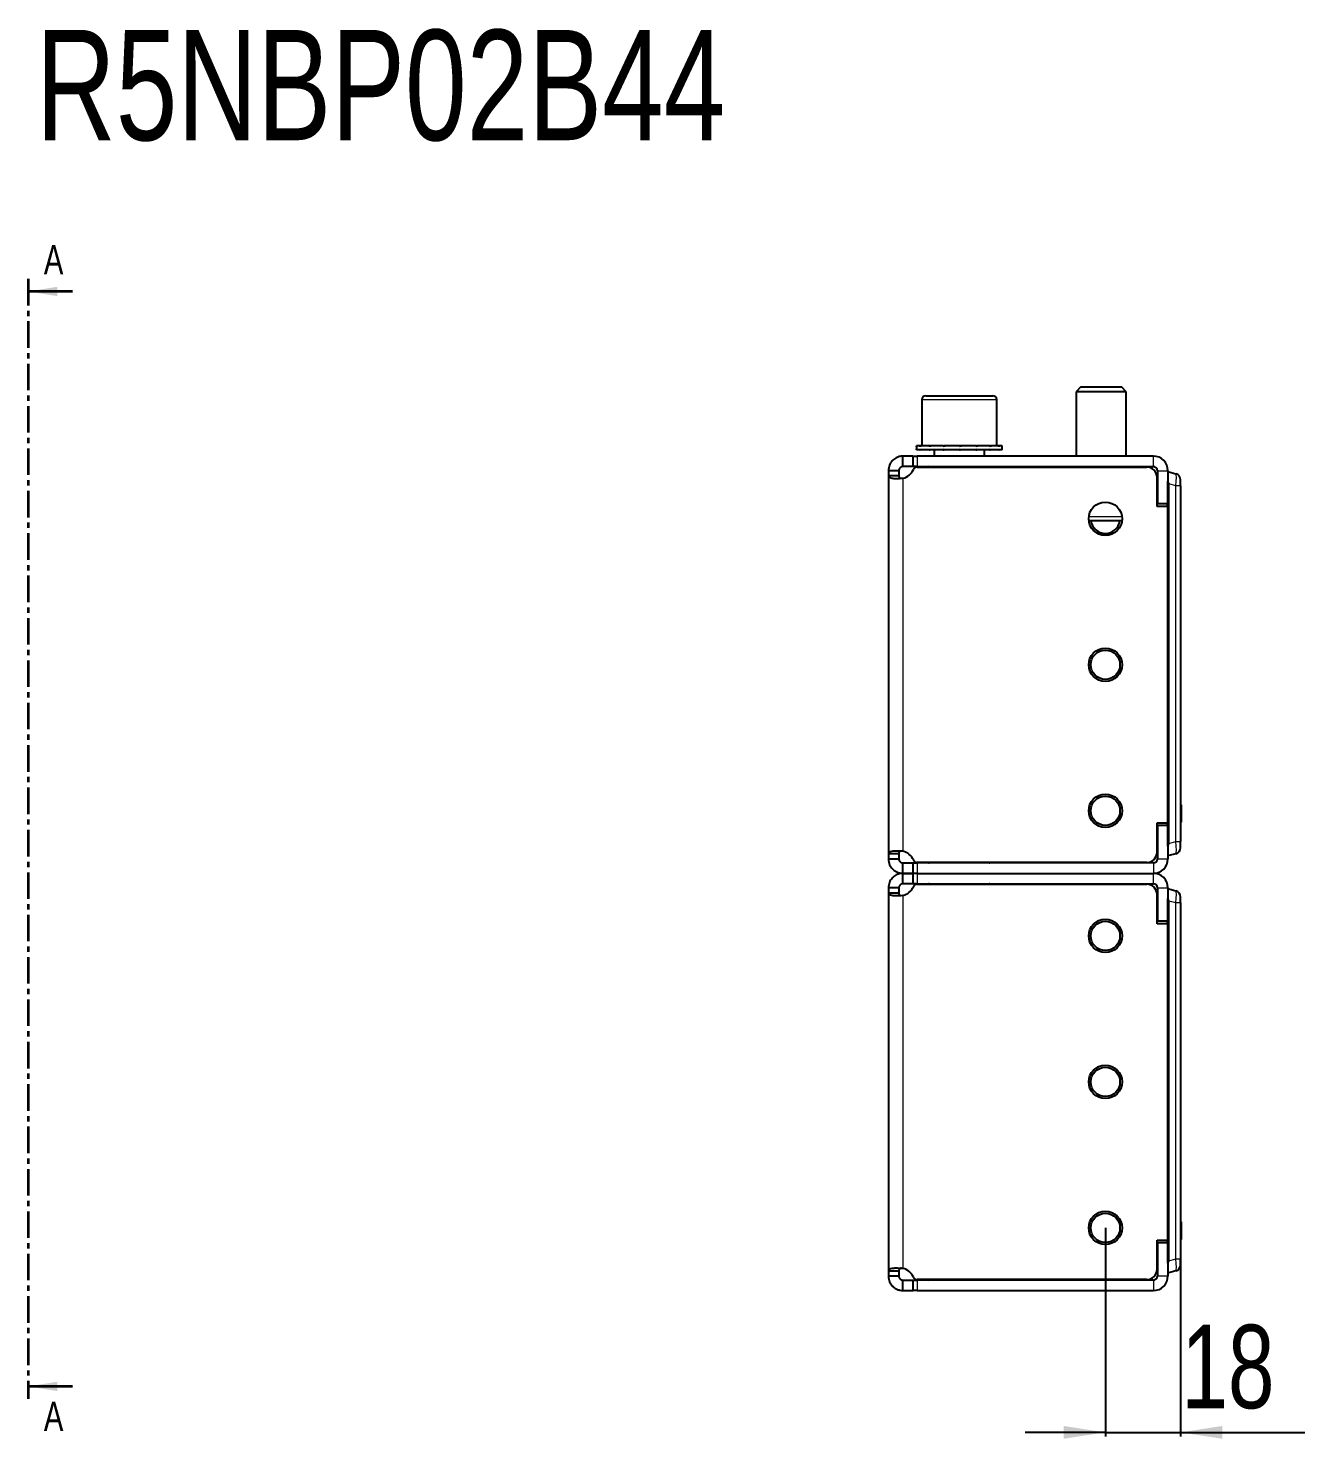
# Model space of a CAD drawing. Header units: millimetres. Extents: x 0 to 1412, y -157 to 592.
# Drawn here: x 632.2 to 938.9, y 253.8 to 592 of the extents above; entities that cross this region are included whole.
import ezdxf

# ---------------------------------------------------------------- set-up
doc = ezdxf.new("R2010")
doc.units = ezdxf.units.MM
doc.linetypes.add('CENTER', pattern=[10.16, 6.35, -1.27, 1.27, -1.27])
doc.layers.add('FORMAT', color=7, linetype='Continuous')
doc.styles.add('SLDTEXTSTYLE0', font='TXT', dxfattribs={"width": 0.75})
doc.dimstyles.new('SLDDIMSTYLE1', dxfattribs={"dimtxt": 20, "dimasz": 10, "dimexe": 0, "dimexo": 0.0625, "dimgap": 5, "dimtad": 2, "dimdec": 1, "dimrnd": 1e-09, "dimzin": 12, "dimdsep": 46, "dimtxsty": 'SLDTEXTSTYLE0', "dimsah": 1, "dimcen": 0.09, "dimadec": 0, "dimazin": 3, "dimtfac": 1, "dimtmove": 0, "dimatfit": 0, "dimfxl": 0, "dimfrac": 2, "dimtolj": 1, "dimtzin": 12, "dimarcsym": 0})

# ---------------------------------------------------------------- blocks, each defined once
blk = doc.blocks.new('_D_4')
at = {"layer": 'FORMAT'}
for p, q in [((890.35, 304.38), (890.35, 254.38)), ((908.35, 299.63), (908.35, 254.38)), ((890.35, 255.38), (871.12, 255.38)), ((890.35, 255.38), (908.35, 255.38)), ((908.35, 255.38), (938.13, 255.38))]:
    blk.add_line(p, q, dxfattribs=at)
for points in [[(890.35, 255.38), (880.35, 256.92), (880.35, 253.85)], [(908.35, 255.38), (918.35, 253.85), (918.35, 256.92)]]:
    blk.add_solid(points, dxfattribs=at)
at = {"layer": 'FORMAT', "insert": (908.57, 281.17), "char_height": 20, "attachment_point": 1, "style": 'SLDTEXTSTYLE0'}
blk.add_mtext('18', dxfattribs=at)

msp = doc.modelspace()

# ---------------------------------------------------------------- linework, layer by layer
at = {"color": 7, "linetype": 'CENTER', "lineweight": 35}
msp.add_line((632.22, 531.87), (632.22, 263.4), dxfattribs=at)
at = {"color": 7, "linetype": 'Continuous', "lineweight": 35}
for p, q in [((642.86, 528.87), (632.22, 528.87)), ((642.86, 266.4), (632.22, 266.4))]:
    msp.add_line(p, q, dxfattribs=at)
at = {"color": 7, "linetype": 'Continuous', "lineweight": 25}
for p, q in [((847.35, 503.89), (863.35, 503.89)), ((884.42, 505.89), (883.35, 504.82)), ((883.35, 504.82), (883.35, 489.39)), ((895.35, 504.82), (883.35, 504.82)), ((894.27, 505.89), (884.42, 505.89)), ((895.35, 504.82), (894.27, 505.89)), ((895.35, 489.39), (895.35, 504.82)), ((846.35, 502.89), (846.35, 491.89)), ((864.35, 491.89), (864.35, 502.89)), ((845.1, 491.89), (845.1, 490.89)), ((845.1, 491.89), (845.1, 491.64)), ((845.9, 491.89), (845.1, 491.89)), ((845.1, 491.89), (845.1, 491.89)), ((845.1, 490.89), (845.1, 491.14)), ((845.9, 490.89), (845.1, 490.89)), ((845.1, 490.89), (845.1, 490.89)), ((845.9, 491.89), (846, 491.89)), ((845.9, 490.89), (846, 490.89)), ((846, 491.89), (846, 491.64)), ((848.14, 491.89), (846, 491.89)), ((846, 490.89), (846, 491.14)), ((848.14, 490.89), (846, 490.89)), ((848.14, 491.89), (848.32, 491.89)), ((848.14, 490.89), (848.32, 490.89)), ((848.32, 491.89), (848.32, 491.64)), ((851.48, 491.89), (848.32, 491.89)), ((848.32, 490.89), (848.32, 491.14)), ((851.48, 490.89), (848.32, 490.89)), ((849.35, 490.89), (849.35, 489.39)), ((851.48, 491.89), (851.71, 491.89)), ((851.48, 490.89), (851.71, 490.89)), ((851.71, 491.89), (851.71, 491.64)), ((855.4, 491.89), (851.71, 491.89)), ((851.71, 490.89), (851.71, 491.14)), ((855.4, 490.89), (851.71, 490.89)), ((855.4, 491.89), (855.49, 491.89)), ((855.4, 490.89), (855.58, 490.89)), ((855.58, 490.89), (855.65, 490.89)), ((855.61, 491.89), (855.65, 491.89)), ((855.65, 491.89), (855.65, 491.64)), ((859.32, 491.89), (855.65, 491.89)), ((855.65, 490.89), (855.65, 491.14)), ((859.32, 490.89), (855.65, 490.89)), ((859.32, 491.89), (859.55, 491.89)), ((859.32, 490.89), (859.55, 490.89)), ((859.55, 491.89), (859.55, 491.64)), ((862.63, 491.89), (859.55, 491.89)), ((859.55, 490.89), (859.55, 491.14)), ((862.63, 490.89), (859.55, 490.89)), ((861.35, 489.39), (861.35, 490.89)), ((862.63, 491.89), (862.81, 491.89)), ((862.63, 490.89), (862.81, 490.89)), ((862.81, 491.89), (862.81, 491.64)), ((864.84, 491.89), (862.81, 491.89)), ((862.81, 490.89), (862.81, 491.14)), ((864.84, 490.89), (862.81, 490.89)), ((864.84, 491.89), (864.93, 491.89)), ((864.84, 490.89), (864.93, 490.89)), ((864.93, 491.89), (864.93, 491.64)), ((865.6, 491.89), (864.93, 491.89)), ((864.93, 490.89), (864.93, 491.14)), ((865.6, 490.89), (864.93, 490.89)), ((865.6, 490.89), (865.6, 491.89)), ((841.85, 486.89), (841.85, 489.39)), ((844.25, 489.39), (841.85, 489.39)), ((844.25, 489.39), (844.25, 486.89)), ((844.25, 489.39), (845.25, 489.39)), ((901.85, 489.39), (845.25, 489.39)), ((838.35, 485.89), (838.35, 484.67)), ((840.85, 485.89), (838.35, 485.89)), ((838.35, 484.67), (838.35, 394.11)), ((840.85, 484.67), (838.35, 484.67)), ((840.85, 485.89), (840.85, 484.67)), ((844.26, 486.89), (841.85, 486.89)), ((845.25, 486.89), (844.25, 486.89)), ((845.25, 486.89), (901.85, 486.89)), ((845.27, 486.79), (900.25, 486.79)), ((879.1, 486.89), (879.1, 486.79)), ((879.39, 486.89), (879.39, 486.79)), ((881.08, 486.89), (881.08, 486.79)), ((884.03, 486.89), (884.03, 486.79)), ((887.78, 486.89), (887.78, 486.79)), ((891.78, 486.89), (891.78, 486.79)), ((895.4, 486.89), (895.4, 486.79)), ((898.11, 486.89), (898.11, 486.79)), ((899.48, 486.89), (899.48, 486.79)), ((899.6, 486.79), (899.6, 486.89)), ((902.75, 477.29), (902.75, 484.29)), ((902.85, 485.89), (902.85, 477.94)), ((905.35, 485.89), (905.35, 477.94)), ((905.35, 485.64), (905.55, 485.64)), ((905.55, 485.64), (907.24, 485.19)), ((908.35, 482.29), (908.35, 483.74)), ((905.35, 395.92), (905.35, 483.37)), ((905.55, 396.54), (905.55, 482.74)), ((908.35, 482.29), (908.35, 407.84)), ((902.75, 478.87), (902.85, 478.66)), ((905.35, 477.29), (902.75, 477.29)), ((905.35, 477.94), (902.85, 477.94)), ((905.35, 477.29), (905.35, 401.49)), ((894.32, 473.89), (886.38, 473.89)), ((908.35, 407.84), (908.35, 399.64)), ((908.55, 405.9), (908.35, 405.9)), ((908.55, 405.86), (908.35, 405.86)), ((908.55, 405.84), (908.35, 405.84)), ((908.55, 405.4), (908.55, 402.08)), ((902.75, 401.49), (905.35, 401.49)), ((902.75, 394.49), (902.75, 401.49)), ((902.75, 400.41), (902.85, 400.63)), ((902.85, 400.84), (902.85, 392.89)), ((905.35, 400.84), (902.85, 400.84)), ((905.35, 400.84), (905.35, 392.89)), ((908.55, 401.64), (908.35, 401.64)), ((908.55, 401.59), (908.35, 401.59)), ((908.35, 399.64), (908.35, 396.99)), ((908.35, 395.54), (908.35, 396.99)), ((838.35, 394.11), (840.85, 394.11)), ((838.35, 394.11), (838.35, 392.89)), ((838.35, 392.89), (840.85, 392.89)), ((840.85, 394.11), (840.85, 392.89)), ((905.55, 393.64), (905.35, 393.64)), ((907.24, 394.09), (905.55, 393.64)), ((841.85, 389.39), (841.85, 391.89)), ((841.85, 391.89), (844.25, 391.89)), ((841.85, 389.39), (844.26, 389.39)), ((841.85, 386.89), (841.85, 389.39)), ((844.25, 389.39), (841.85, 389.39)), ((844.25, 391.89), (844.25, 389.39)), ((844.25, 391.89), (845.25, 391.89)), ((844.25, 389.39), (844.25, 386.89)), ((845.25, 389.39), (844.25, 389.39)), ((901.85, 391.89), (845.25, 391.89)), ((845.25, 389.39), (901.85, 389.39)), ((900.25, 391.99), (845.27, 391.99)), ((840.85, 385.89), (838.35, 385.89)), ((838.35, 385.89), (838.35, 384.67)), ((840.85, 385.89), (840.85, 384.67)), ((844.26, 386.89), (841.85, 386.89)), ((845.25, 386.89), (844.25, 386.89)), ((845.25, 386.89), (901.85, 386.89)), ((845.27, 386.79), (900.25, 386.79)), ((902.85, 385.89), (902.85, 377.94)), ((905.35, 385.89), (905.35, 377.94)), ((905.35, 385.64), (905.55, 385.64)), ((905.55, 385.64), (907.24, 385.19)), ((838.35, 384.67), (838.35, 294.11)), ((840.85, 384.67), (838.35, 384.67)), ((902.75, 377.29), (902.75, 384.29)), ((905.35, 295.92), (905.35, 383.37)), ((905.55, 296.54), (905.55, 382.74)), ((908.35, 382.29), (908.35, 383.74)), ((908.35, 382.29), (908.35, 307.84)), ((902.75, 378.87), (902.85, 378.66)), ((905.35, 377.29), (902.75, 377.29)), ((905.35, 377.94), (902.85, 377.94)), ((905.35, 377.29), (905.35, 301.49)), ((908.35, 307.84), (908.35, 299.64)), ((908.55, 305.9), (908.35, 305.9)), ((908.55, 305.86), (908.35, 305.86)), ((908.55, 305.84), (908.35, 305.84)), ((908.55, 305.4), (908.55, 302.08)), ((902.75, 301.49), (905.35, 301.49)), ((902.75, 294.49), (902.75, 301.49)), ((908.55, 301.64), (908.35, 301.64)), ((908.55, 301.59), (908.35, 301.59)), ((902.75, 300.41), (902.85, 300.63)), ((902.85, 300.84), (902.85, 292.89)), ((905.35, 300.84), (902.85, 300.84)), ((905.35, 300.84), (905.35, 292.89)), ((908.35, 299.64), (908.35, 296.99)), ((908.35, 295.54), (908.35, 296.99)), ((838.35, 294.11), (840.85, 294.11)), ((838.35, 294.11), (838.35, 292.89)), ((838.35, 292.89), (840.85, 292.89)), ((840.85, 294.11), (840.85, 292.89)), ((841.85, 289.39), (841.85, 291.89)), ((841.85, 291.89), (844.25, 291.89)), ((844.25, 291.89), (844.25, 289.39)), ((844.25, 291.89), (845.25, 291.89)), ((901.85, 291.89), (845.25, 291.89)), ((900.25, 291.99), (845.27, 291.99)), ((905.55, 293.64), (905.35, 293.64)), ((907.24, 294.09), (905.55, 293.64)), ((841.85, 289.39), (844.26, 289.39)), ((845.25, 289.39), (844.25, 289.39)), ((845.25, 289.39), (901.85, 289.39))]:
    msp.add_line(p, q, dxfattribs=at)
at = {"color": 8, "linetype": 'Continuous', "lineweight": 18}
for p, q in [((864.35, 502.89), (846.35, 502.89)), ((845.25, 489.39), (845.25, 486.89)), ((901.85, 486.89), (901.85, 489.39)), ((841.85, 484.12), (841.85, 394.67)), ((902.85, 485.89), (905.35, 485.89)), ((907.24, 482.29), (905.55, 482.74)), ((907.24, 396.99), (907.24, 482.29)), ((908.35, 482.29), (907.24, 482.29)), ((905.15, 477.29), (905.15, 477.94)), ((886.38, 474.89), (894.32, 474.89)), ((908.55, 405.4), (908.35, 405.4)), ((905.15, 400.84), (905.15, 401.49)), ((908.55, 402.08), (908.35, 402.08)), ((905.55, 396.54), (907.24, 396.99)), ((907.24, 396.99), (908.35, 396.99)), ((902.85, 392.89), (905.35, 392.89)), ((845.25, 391.89), (845.25, 389.39)), ((845.25, 389.39), (845.25, 386.89)), ((901.85, 391.89), (901.85, 389.39)), ((901.85, 386.89), (901.85, 389.39)), ((902.85, 385.89), (905.35, 385.89)), ((841.85, 384.12), (841.85, 294.67)), ((907.24, 382.29), (905.55, 382.74)), ((907.24, 296.99), (907.24, 382.29)), ((908.35, 382.29), (907.24, 382.29)), ((905.15, 377.29), (905.15, 377.94)), ((908.55, 305.4), (908.35, 305.4)), ((905.15, 300.84), (905.15, 301.49)), ((908.55, 302.08), (908.35, 302.08)), ((905.55, 296.54), (907.24, 296.99)), ((907.24, 296.99), (908.35, 296.99)), ((845.25, 291.89), (845.25, 289.39)), ((901.85, 291.89), (901.85, 289.39)), ((902.85, 292.89), (905.35, 292.89))]:
    msp.add_line(p, q, dxfattribs=at)
at = {"color": 7, "linetype": 'Continuous', "lineweight": 25}
for centre, radius in [((890.35, 474.39), 4), ((890.35, 439.39), 4), ((890.35, 439.39), 3.5), ((890.35, 404.39), 4), ((890.35, 404.39), 3.5), ((890.35, 374.39), 4), ((890.35, 374.39), 3.5), ((890.35, 339.39), 4), ((890.35, 339.39), 3.5), ((890.35, 304.39), 4), ((890.35, 304.39), 3.5)]:
    msp.add_circle(centre, radius, dxfattribs=at)
for centre, radius, start, end in [((847.35, 502.89), 1, 90, 180), ((863.35, 502.89), 1, 0, 90), ((901.85, 485.89), 3.5, 360, 90), ((841.13, 487.54), 3.5, 281.8948, 337.1146), ((845.27, 485.79), 1, 90, 157.1146), ((848, 486.54), 0.35, 45.5847, 90), ((862.7, 486.54), 0.35, 90, 134.4153), ((900.25, 484.29), 2.5, 360, 90), ((901.85, 485.89), 1, 360, 90), ((906.85, 483.74), 1.5, 0, 75), ((890.35, 474.39), 3.5, 188.2132, 351.7868), ((841.13, 391.24), 3.5, 22.8854, 78.1052), ((845.27, 392.99), 1, 202.8854, 270), ((900.25, 394.49), 2.5, 270, 0), ((901.85, 392.89), 1, 270, 0), ((901.85, 392.89), 3.5, 270, 0), ((906.85, 395.54), 1.5, 285, 0), ((848, 392.24), 0.35, 270, 314.4153), ((862.7, 392.24), 0.35, 225.5847, 270), ((901.85, 385.89), 3.5, 360, 90), ((841.13, 387.54), 3.5, 281.8948, 337.1146), ((845.27, 385.79), 1, 90, 157.1146), ((848, 386.54), 0.35, 45.5847, 90), ((862.7, 386.54), 0.35, 90, 134.4153), ((900.25, 384.29), 2.5, 360, 90), ((901.85, 385.89), 1, 360, 90), ((906.85, 383.74), 1.5, 0, 75), ((841.13, 291.24), 3.5, 22.8854, 78.1052), ((900.25, 294.49), 2.5, 270, 0), ((906.85, 295.54), 1.5, 285, 0), ((845.27, 292.99), 1, 202.8854, 270), ((848, 292.24), 0.35, 270, 314.4153), ((862.7, 292.24), 0.35, 225.5847, 270), ((901.85, 292.89), 1, 270, 0), ((901.85, 292.89), 3.5, 270, 0)]:
    msp.add_arc(centre, radius, start, end, dxfattribs=at)
at = {"color": 8, "linetype": 'Continuous', "lineweight": 18}
for centre, major_axis, start_param, end_param in [((906.85, 482.19), (0.38, 3), 4.762686, 6.266445), ((906.85, 397.1), (-0.38, 3), 3.158333, 4.662092), ((906.85, 382.19), (0.38, 3), 4.762686, 6.266445), ((906.85, 297.1), (-0.38, 3), 3.158333, 4.662092)]:
    msp.add_ellipse(centre, major_axis=major_axis, ratio=0.123038, start_param=start_param, end_param=end_param, dxfattribs=at)
at = {"color": 7, "linetype": 'Continuous', "lineweight": 25}
for centre, major_axis, start_param, end_param in [((893.96, 485.64), (11.57, -3.1), 0.067037, 0.253072), ((893.96, 393.64), (11.57, 3.1), 6.030113, 6.216148), ((893.96, 385.64), (11.57, -3.1), 0.067037, 0.253072), ((893.96, 293.64), (11.57, 3.1), 6.030113, 6.216148)]:
    msp.add_ellipse(centre, major_axis=major_axis, ratio=0.250563, start_param=start_param, end_param=end_param, dxfattribs=at)
for points, knots in [([(845.1, 491.64), (845.1, 491.68), (845.1, 491.75), (845.1, 491.83), (845.1, 491.87), (845.1, 491.89)], [0, 0, 0, 0, 0.499981, 0.749988, 1, 1, 1, 1]), ([(845.1, 490.89), (845.1, 490.91), (845.1, 490.95), (845.1, 491.04), (845.1, 491.1), (845.1, 491.14)], [0, 0, 0, 0, 0.25014, 0.50028, 1, 1, 1, 1]), ([(846, 491.64), (845.98, 491.68), (845.96, 491.75), (845.92, 491.83), (845.91, 491.87), (845.9, 491.89)], [0, 0, 0, 0, 0.499981, 0.749988, 1, 1, 1, 1]), ([(845.9, 490.89), (845.91, 490.91), (845.92, 490.95), (845.96, 491.04), (845.98, 491.1), (846, 491.14)], [0, 0, 0, 0, 0.25014, 0.50028, 1, 1, 1, 1]), ([(848.32, 491.64), (848.29, 491.68), (848.24, 491.75), (848.18, 491.83), (848.15, 491.87), (848.14, 491.89)], [0, 0, 0, 0, 0.499981, 0.749988, 1, 1, 1, 1]), ([(848.14, 490.89), (848.15, 490.91), (848.18, 490.95), (848.24, 491.04), (848.29, 491.1), (848.32, 491.14)], [0, 0, 0, 0, 0.25014, 0.50028, 1, 1, 1, 1]), ([(851.71, 491.64), (851.67, 491.68), (851.61, 491.75), (851.53, 491.83), (851.49, 491.87), (851.48, 491.89)], [0, 0, 0, 0, 0.4999808, 0.7499881, 1, 1, 1, 1]), ([(851.48, 490.89), (851.49, 490.91), (851.53, 490.95), (851.61, 491.04), (851.67, 491.1), (851.71, 491.14)], [0, 0, 0, 0, 0.25014, 0.50028, 1, 1, 1, 1]), ([(855.65, 491.64), (855.61, 491.68), (855.55, 491.75), (855.46, 491.83), (855.42, 491.87), (855.4, 491.89)], [0, 0, 0, 0, 0.4999808, 0.7499881, 1, 1, 1, 1]), ([(855.4, 490.89), (855.42, 490.91), (855.46, 490.95), (855.55, 491.04), (855.61, 491.1), (855.65, 491.14)], [0, 0, 0, 0, 0.25014, 0.50028, 1, 1, 1, 1]), ([(855.65, 491.64), (855.64, 491.71), (855.61, 491.84), (855.59, 491.88), (855.58, 491.89)], [0, 0, 0, 0, 0.561794, 1, 1, 1, 1]), ([(855.65, 491.14), (855.64, 491.07), (855.61, 490.94), (855.59, 490.91), (855.58, 490.89)], [0, 0, 0, 0, 0.561794, 1, 1, 1, 1]), ([(859.55, 491.64), (859.51, 491.68), (859.45, 491.75), (859.38, 491.83), (859.34, 491.87), (859.32, 491.89)], [0, 0, 0, 0, 0.499981, 0.749988, 1, 1, 1, 1]), ([(859.32, 490.89), (859.34, 490.91), (859.38, 490.95), (859.45, 491.04), (859.51, 491.1), (859.55, 491.14)], [0, 0, 0, 0, 0.25014, 0.50028, 1, 1, 1, 1]), ([(862.81, 491.64), (862.78, 491.68), (862.74, 491.75), (862.68, 491.83), (862.65, 491.87), (862.63, 491.89)], [0, 0, 0, 0, 0.4999808, 0.7499881, 1, 1, 1, 1]), ([(862.63, 490.89), (862.65, 490.91), (862.68, 490.95), (862.74, 491.04), (862.78, 491.1), (862.81, 491.14)], [0, 0, 0, 0, 0.2501401, 0.5002802, 1, 1, 1, 1]), ([(864.93, 491.64), (864.92, 491.68), (864.89, 491.75), (864.86, 491.83), (864.85, 491.87), (864.84, 491.89)], [0, 0, 0, 0, 0.4999808, 0.7499881, 1, 1, 1, 1]), ([(864.84, 490.89), (864.85, 490.91), (864.86, 490.95), (864.89, 491.04), (864.92, 491.1), (864.93, 491.14)], [0, 0, 0, 0, 0.25014, 0.50028, 1, 1, 1, 1]), ([(841.85, 489.39), (841.56, 489.37), (841, 489.33), (840.1, 488.98), (839.22, 488.31), (838.49, 487.2), (838.4, 486.34), (838.35, 485.89)], [0, 0, 0, 0, 0.16069, 0.301312, 0.521951, 0.753573, 1, 1, 1, 1]), ([(838.35, 484.67), (838.4, 484.54), (838.49, 484.33), (839.06, 484.13), (839.66, 484.06), (840.29, 484.04), (841.04, 484.06), (841.57, 484.1), (841.85, 484.12)], [0, 0, 0, 0, 0.2541487, 0.4482127, 0.5749082, 0.7088724, 0.8504677, 1, 1, 1, 1]), ([(841.85, 486.89), (841.77, 486.89), (841.61, 486.87), (841.4, 486.79), (841.24, 486.69), (841.11, 486.57), (841, 486.43), (840.88, 486.19), (840.86, 486.01), (840.85, 485.89)], [0, 0, 0, 0, 0.156786, 0.290809, 0.403501, 0.497298, 0.607133, 0.726181, 1, 1, 1, 1]), ([(840.85, 484.67), (840.86, 484.55), (840.89, 484.35), (841.04, 484.14), (841.17, 484.09), (841.22, 484.08)], [0, 0, 0, 0, 0.488232, 0.819706, 1, 1, 1, 1]), ([(879.36, 486.79), (879.35, 486.8), (879.35, 486.84), (879.34, 486.87), (879.34, 486.89)], [0, 0, 0, 0, 0.374848, 1, 1, 1, 1]), ([(880.99, 486.79), (880.98, 486.8), (880.97, 486.84), (880.95, 486.87), (880.93, 486.89)], [0, 0, 0, 0, 0.374848, 1, 1, 1, 1]), ([(883.9, 486.79), (883.89, 486.8), (883.86, 486.84), (883.83, 486.87), (883.81, 486.89)], [0, 0, 0, 0, 0.374848, 1, 1, 1, 1]), ([(887.64, 486.79), (887.62, 486.8), (887.59, 486.84), (887.56, 486.87), (887.54, 486.89)], [0, 0, 0, 0, 0.374848, 1, 1, 1, 1]), ([(891.63, 486.79), (891.62, 486.8), (891.59, 486.84), (891.56, 486.87), (891.54, 486.89)], [0, 0, 0, 0, 0.374848, 1, 1, 1, 1]), ([(895.28, 486.79), (895.27, 486.8), (895.25, 486.84), (895.22, 486.87), (895.2, 486.89)], [0, 0, 0, 0, 0.374848, 1, 1, 1, 1]), ([(898.03, 486.79), (898.02, 486.8), (898.01, 486.84), (897.99, 486.87), (897.98, 486.89)], [0, 0, 0, 0, 0.374848, 1, 1, 1, 1]), ([(899.46, 486.79), (899.45, 486.8), (899.45, 486.84), (899.44, 486.87), (899.44, 486.89)], [0, 0, 0, 0, 0.374848, 1, 1, 1, 1]), ([(908.55, 405.84), (908.55, 405.83), (908.55, 405.82), (908.55, 405.7), (908.55, 405.56), (908.55, 405.45), (908.55, 405.4)], [0, 0, 0, 0, 0.281303, 0.555629, 0.773878, 1, 1, 1, 1]), ([(908.55, 402.08), (908.55, 402.01), (908.55, 401.89), (908.55, 401.74), (908.55, 401.65), (908.55, 401.64), (908.55, 401.64)], [0, 0, 0, 0, 0.285197, 0.5604282, 0.7770436, 1, 1, 1, 1]), ([(841.85, 394.67), (841.53, 394.68), (840.94, 394.71), (840, 394.72), (839.13, 394.68), (838.47, 394.47), (838.39, 394.23), (838.35, 394.11)], [0, 0, 0, 0, 0.17084, 0.319217, 0.548103, 0.767822, 1, 1, 1, 1]), ([(838.35, 392.89), (838.37, 392.63), (838.4, 392.14), (838.68, 391.32), (839.14, 390.61), (839.77, 390.05), (840.39, 389.69), (841.09, 389.44), (841.59, 389.41), (841.85, 389.39)], [0, 0, 0, 0, 0.144067, 0.271276, 0.474907, 0.597997, 0.726338, 0.860245, 1, 1, 1, 1]), ([(841.85, 394.67), (841.76, 394.68), (841.59, 394.71), (841.37, 394.72), (841.2, 394.71), (841.08, 394.66), (840.98, 394.57), (840.87, 394.4), (840.86, 394.23), (840.85, 394.11)], [0, 0, 0, 0, 0.154359, 0.287283, 0.400435, 0.496544, 0.604314, 0.723151, 1, 1, 1, 1]), ([(840.85, 392.89), (840.86, 392.75), (840.89, 392.56), (841.01, 392.34), (841.12, 392.2), (841.26, 392.08), (841.43, 391.97), (841.64, 391.9), (841.78, 391.9), (841.85, 391.89)], [0, 0, 0, 0, 0.294103, 0.406373, 0.497014, 0.611853, 0.731691, 0.860101, 1, 1, 1, 1]), ([(841.85, 389.39), (841.56, 389.37), (841, 389.33), (840.1, 388.98), (839.22, 388.31), (838.49, 387.2), (838.4, 386.34), (838.35, 385.89)], [0, 0, 0, 0, 0.16069, 0.301312, 0.521951, 0.753573, 1, 1, 1, 1]), ([(841.85, 386.89), (841.77, 386.89), (841.61, 386.87), (841.4, 386.79), (841.24, 386.69), (841.11, 386.57), (841, 386.43), (840.88, 386.19), (840.86, 386.01), (840.85, 385.89)], [0, 0, 0, 0, 0.156786, 0.290809, 0.403501, 0.497298, 0.607133, 0.726181, 1, 1, 1, 1]), ([(838.35, 384.67), (838.4, 384.54), (838.49, 384.33), (839.06, 384.13), (839.66, 384.06), (840.29, 384.04), (841.04, 384.06), (841.57, 384.1), (841.85, 384.12)], [0, 0, 0, 0, 0.254149, 0.448213, 0.574908, 0.708872, 0.850468, 1, 1, 1, 1]), ([(840.85, 384.67), (840.86, 384.55), (840.89, 384.35), (841.04, 384.14), (841.17, 384.09), (841.22, 384.08)], [0, 0, 0, 0, 0.488232, 0.819706, 1, 1, 1, 1]), ([(908.55, 305.84), (908.55, 305.83), (908.55, 305.82), (908.55, 305.7), (908.55, 305.56), (908.55, 305.45), (908.55, 305.4)], [0, 0, 0, 0, 0.281303, 0.555629, 0.773878, 1, 1, 1, 1]), ([(908.55, 302.08), (908.55, 302.01), (908.55, 301.89), (908.55, 301.74), (908.55, 301.65), (908.55, 301.64), (908.55, 301.64)], [0, 0, 0, 0, 0.285197, 0.5604282, 0.7770436, 1, 1, 1, 1]), ([(841.85, 294.67), (841.53, 294.68), (840.94, 294.71), (840, 294.72), (839.13, 294.68), (838.47, 294.47), (838.39, 294.23), (838.35, 294.11)], [0, 0, 0, 0, 0.17084, 0.319217, 0.548103, 0.767822, 1, 1, 1, 1]), ([(841.85, 294.67), (841.76, 294.68), (841.59, 294.71), (841.37, 294.72), (841.2, 294.71), (841.08, 294.66), (840.98, 294.57), (840.87, 294.4), (840.86, 294.23), (840.85, 294.11)], [0, 0, 0, 0, 0.154359, 0.287283, 0.400435, 0.496544, 0.604314, 0.723151, 1, 1, 1, 1]), ([(838.35, 292.89), (838.37, 292.63), (838.4, 292.14), (838.68, 291.32), (839.14, 290.61), (839.77, 290.05), (840.39, 289.69), (841.09, 289.44), (841.59, 289.41), (841.85, 289.39)], [0, 0, 0, 0, 0.144067, 0.271276, 0.474907, 0.597997, 0.726338, 0.860245, 1, 1, 1, 1]), ([(840.85, 292.89), (840.86, 292.75), (840.89, 292.56), (841.01, 292.34), (841.12, 292.2), (841.26, 292.08), (841.43, 291.97), (841.64, 291.9), (841.78, 291.9), (841.85, 291.89)], [0, 0, 0, 0, 0.294103, 0.406373, 0.497014, 0.611853, 0.731691, 0.860101, 1, 1, 1, 1])]:
    msp.add_open_spline(points, degree=3, knots=knots, dxfattribs=at)
at = {"color": 7, "linetype": 'Continuous', "lineweight": 35}
for points in [[(632.22, 528.87), (639.22, 527.75), (639.22, 529.99)], [(632.22, 266.4), (639.22, 265.28), (639.22, 267.52)]]:
    msp.add_solid(points, dxfattribs=at)

# ---------------------------------------------------------------- texts
at = {"color": 7, "linetype": 'Continuous', "char_height": 7, "attachment_point": 1, "style": 'SLDTEXTSTYLE0'}
for insert in [(635.96, 539.97), (635.96, 262.71)]:
    msp.add_mtext('A', dxfattribs=dict(at, insert=insert))
at = {"layer": 'FORMAT', "insert": (634.04, 591.58), "char_height": 26.458, "attachment_point": 1, "style": 'SLDTEXTSTYLE0'}
msp.add_mtext('R5NBP02B44', dxfattribs=at)

# ---------------------------------------------------------------- dimensions: what is measured, and where the dimension line sits
at = {"layer": 'FORMAT'}
dim = msp.add_linear_dim(base=(908.35, 255.38), p1=(890.35, 304.39), p2=(908.35, 299.64), dimstyle='SLDDIMSTYLE1', dxfattribs=at)
dim.commit()
dim.dimension.update_dxf_attribs({"geometry": '_D_4', "text_midpoint": (923.35, 255.38), "dimtype": 160})

doc.saveas('drawing.dxf')
